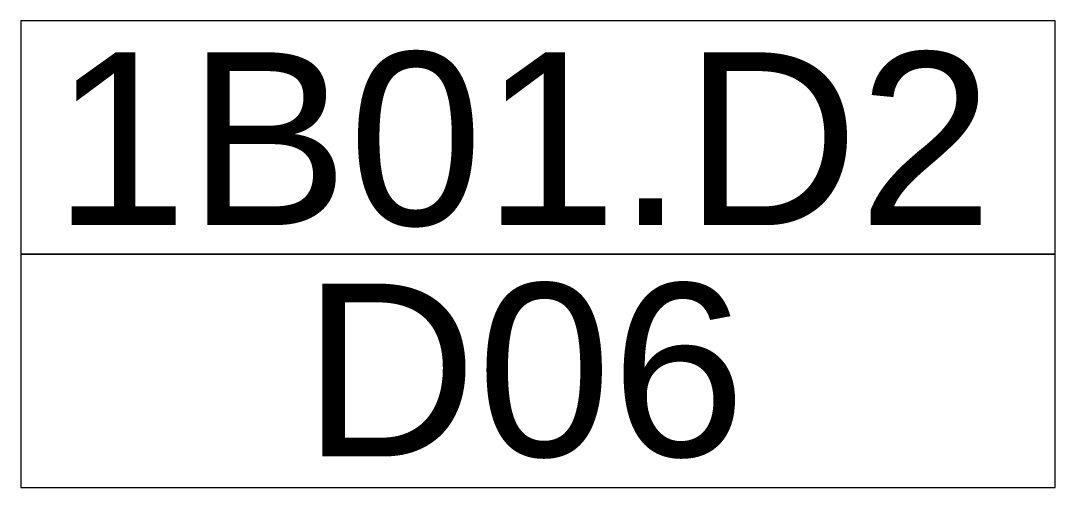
# Model space of a CAD drawing. Header units: metres. Extents: x 902 to 1205, y -4 to 36.
# Drawn here: x 929.936 to 932.33, y 3.949 to 5.029 of the extents above; entities that cross this region are included whole.
import ezdxf

# ---------------------------------------------------------------- set-up
doc = ezdxf.new("R2010")
doc.units = ezdxf.units.M
doc.layers.add('A-DOOR-IDEN', color=31, linetype='Continuous', lineweight=5)
doc.styles.add('Arial_1', font='arial.ttf', dxfattribs={"height": 0.4})

# ---------------------------------------------------------------- blocks, each defined once
blk = doc.blocks.new('AA_DOOR_MARK _ TYPE MARK_HA2 - Mark _ Type Mark-1751130-North - Grids A')
at = {"layer": 'A-DOOR-IDEN'}
for p, q in [((976.5088, 4.9935), (974.1149, 4.9935)), ((974.1149, 4.9935), (974.1149, 4.4535)), ((976.5088, 4.4535), (976.5088, 4.9935)), ((974.1149, 4.4535), (976.5088, 4.4535)), ((976.5088, 4.4535), (974.1149, 4.4535)), ((974.1149, 4.4535), (974.1149, 3.9135)), ((976.5088, 3.9135), (976.5088, 4.4535)), ((974.1149, 3.9135), (976.5088, 3.9135))]:
    blk.add_line(p, q, dxfattribs=at)

msp = doc.modelspace()

# ---------------------------------------------------------------- block references
at = {"layer": 'A-DOOR-IDEN'}
msp.add_blockref('AA_DOOR_MARK _ TYPE MARK_HA2 - Mark _ Type Mark-1751130-North - Grids A', (-44.1787, 0.0356), dxfattribs=at)

# ---------------------------------------------------------------- texts
at = {"layer": 'A-DOOR-IDEN', "char_height": 0.4, "attachment_point": 1, "style": 'Arial_1'}
for s, insert, width in [('1B01.D2', (930.0113, 4.9559), 2.69367), ('D06', (930.5886, 4.4207), 1.266666)]:
    msp.add_mtext(s, dxfattribs=dict(at, insert=insert, width=width))

doc.saveas('drawing.dxf')
